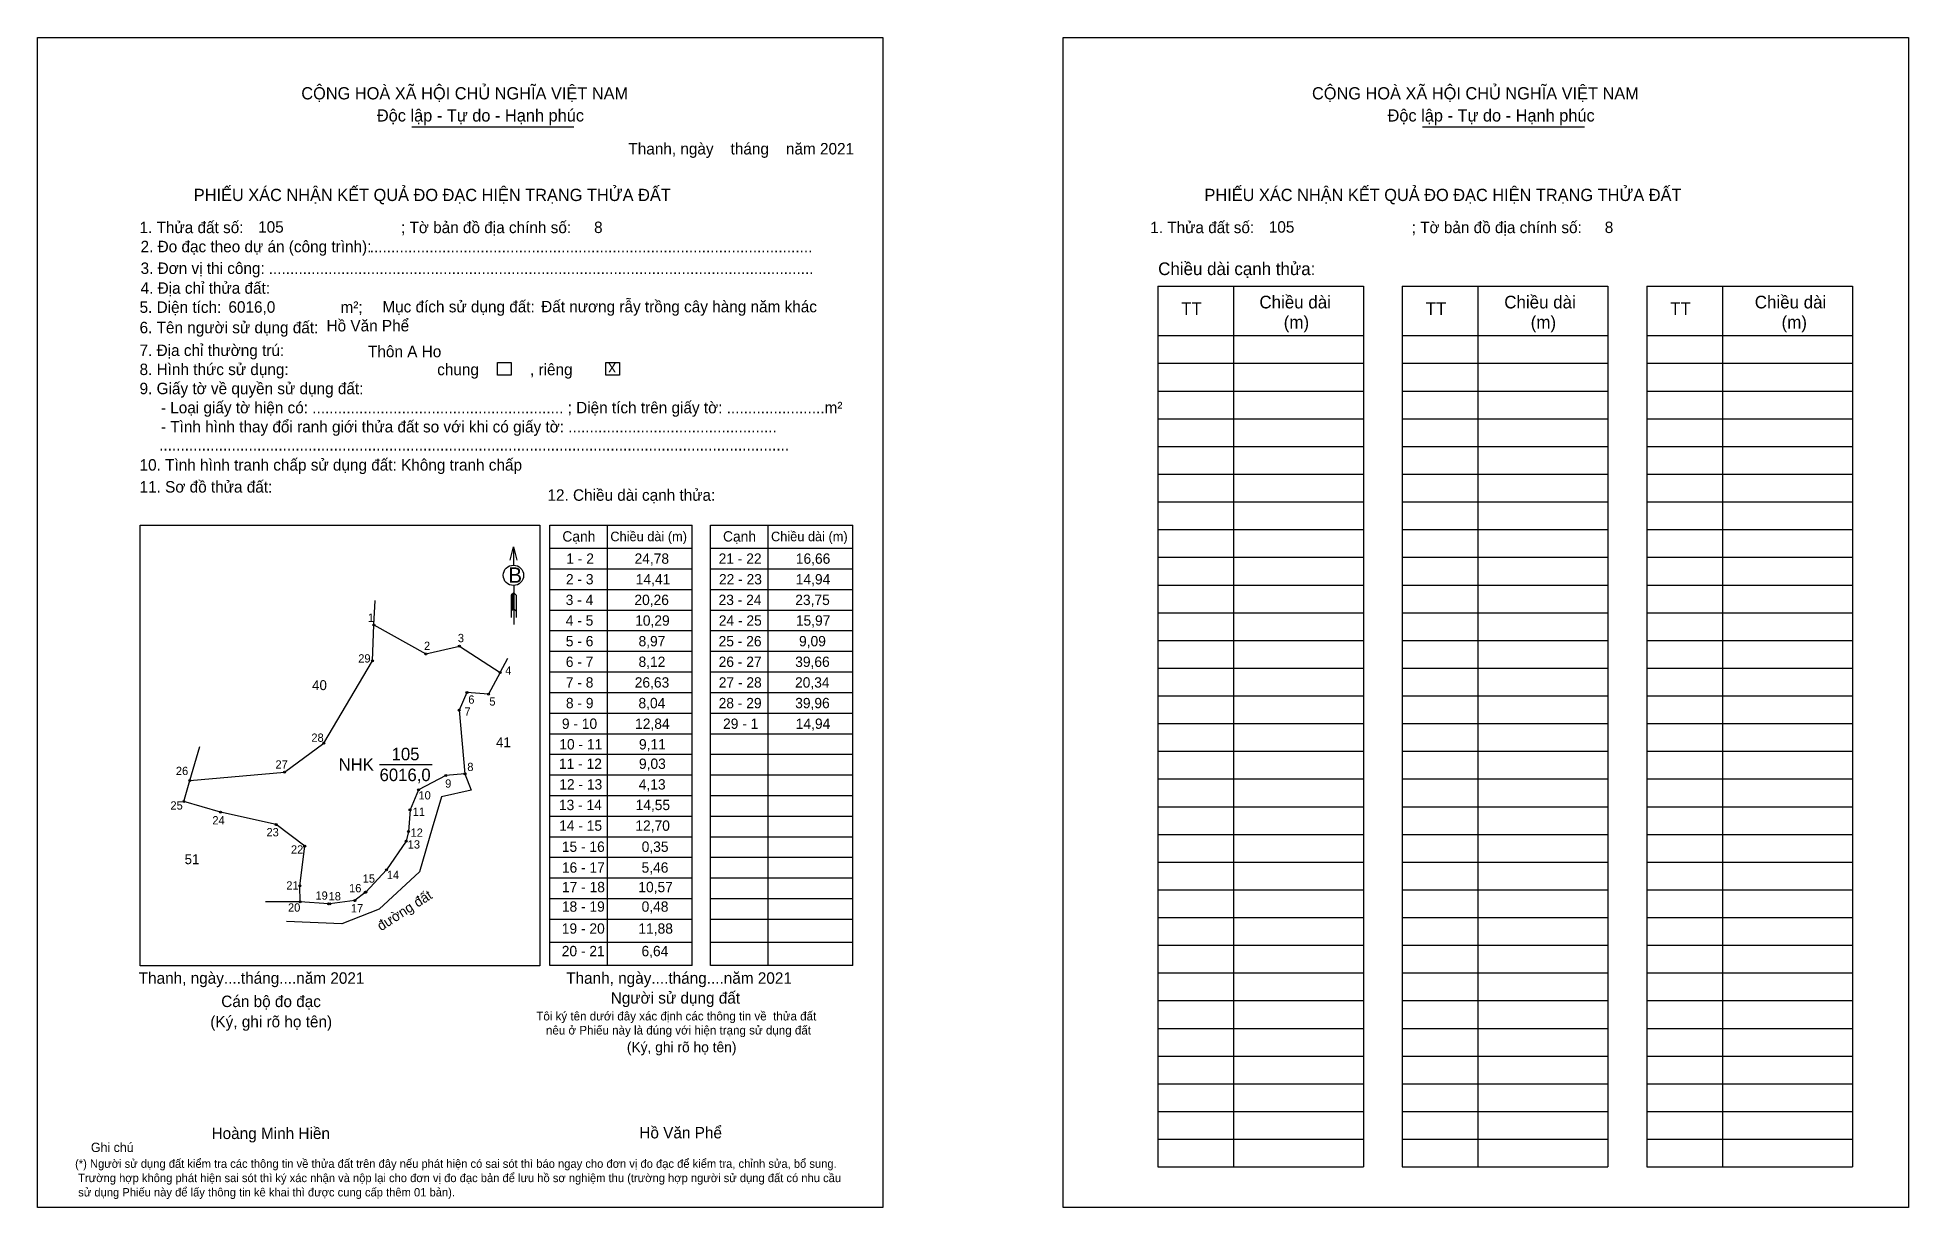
# Model space of a CAD drawing. Extents: x 544415 to 545196, y 1824354 to 1824842.
import ezdxf

# ---------------------------------------------------------------- set-up
doc = ezdxf.new("R2010")
doc.units = 0
for name, color, linetype in [('CanhThua', 7, 'Continuous'), ('kqddKhungInTrang1', 7, 'Continuous'), ('kqddKhungInTrang2', 7, 'Continuous'), ('kqddNoiDung', 7, 'Continuous'), ('kqddTemplate', 7, 'Continuous'), ('Level 1', 7, 'Continuous'), ('MocDinhThua', 7, 'Continuous'), ('NhanDiaChinhThua', 7, 'Continuous'), ('NhanTuCan', 7, 'Continuous'), ('RauThua', 7, 'Continuous'), ('SoHieuDinhThua', 7, 'Continuous')]:
    doc.layers.add(name, color=color, linetype=linetype)

msp = doc.modelspace()

# ---------------------------------------------------------------- linework, layer by layer
at = {"layer": 'CanhThua'}
for p, q in [((544554.56, 1824582.23), (544555.22, 1824597.15)), ((544555.22, 1824597.15), (544576.84, 1824585.05)), ((544534.25, 1824547.82), (544554.56, 1824582.23)), ((544576.84, 1824585.05), (544590.88, 1824588.3)), ((544590.88, 1824588.3), (544607.91, 1824577.34)), ((544607.91, 1824577.34), (544603, 1824568.29)), ((544594.06, 1824569.01), (544590.8, 1824561.57)), ((544603, 1824568.29), (544594.06, 1824569.01)), ((544590.8, 1824561.57), (544593.22, 1824535.05)), ((544517.9, 1824535.72), (544534.25, 1824547.82)), ((544478.39, 1824532.27), (544517.9, 1824535.72)), ((544475.88, 1824523.53), (544478.39, 1824532.27)), ((544573.82, 1824528.43), (544570.27, 1824520.04)), ((544585.22, 1824534.34), (544573.82, 1824528.43)), ((544593.22, 1824535.05), (544585.22, 1824534.34)), ((544491.2, 1824519.03), (544475.88, 1824523.53)), ((544570.27, 1824520.04), (544569.64, 1824511.03)), ((544514.38, 1824513.85), (544491.2, 1824519.03)), ((544526.3, 1824504.84), (544514.38, 1824513.85)), ((544524.32, 1824488.3), (544526.3, 1824504.84)), ((544568.72, 1824507.01), (544560.45, 1824495.03)), ((544569.64, 1824511.03), (544568.72, 1824507.01)), ((544524.41, 1824481.66), (544524.32, 1824488.3)), ((544560.45, 1824495.03), (544551.78, 1824485.75)), ((544536.27, 1824480.82), (544524.41, 1824481.66)), ((544536.74, 1824480.78), (544536.27, 1824480.82)), ((544547.23, 1824482.15), (544536.74, 1824480.78)), ((544551.51, 1824485.53), (544547.23, 1824482.15)), ((544551.78, 1824485.75), (544551.51, 1824485.53))]:
    msp.add_line(p, q, dxfattribs=at)
at = {"layer": 'kqddKhungInTrang1'}
msp.add_lwpolyline([(544414.72, 1824842.28), (544767.67, 1824842.28), (544767.67, 1824354.1), (544414.72, 1824354.1)], close=True, dxfattribs=at)
at = {"layer": 'kqddKhungInTrang2'}
msp.add_lwpolyline([(544842.96, 1824842.28), (545195.91, 1824842.28), (545195.91, 1824354.1), (544842.96, 1824354.1)], close=True, dxfattribs=at)
at = {"layer": 'kqddTemplate'}
for p, q in [((544571.05, 1824804.92), (544638.65, 1824804.92)), ((544993, 1824804.92), (545060.6, 1824804.92)), ((544882.47, 1824738.56), (544968.29, 1824738.56)), ((544882.47, 1824738.56), (544882.47, 1824371.06)), ((544914.05, 1824738.56), (544914.05, 1824371.06)), ((544968.29, 1824738.56), (544968.29, 1824371.06)), ((544984.55, 1824738.56), (544984.55, 1824371.06)), ((544984.55, 1824738.56), (545070.37, 1824738.56)), ((545016.13, 1824738.56), (545016.13, 1824371.06)), ((545070.37, 1824738.56), (545070.37, 1824371.06)), ((545086.63, 1824738.56), (545086.63, 1824371.06)), ((545086.63, 1824738.56), (545172.45, 1824738.56)), ((545118.22, 1824738.56), (545118.22, 1824371.06)), ((545172.45, 1824738.56), (545172.45, 1824371.06)), ((544882.47, 1824717.88), (544968.29, 1824717.88)), ((544984.55, 1824717.88), (545070.37, 1824717.88)), ((545086.63, 1824717.88), (545172.45, 1824717.88)), ((544882.47, 1824706.32), (544968.29, 1824706.32)), ((544984.55, 1824706.32), (545070.37, 1824706.32)), ((545086.63, 1824706.32), (545172.45, 1824706.32)), ((544882.47, 1824694.76), (544968.29, 1824694.76)), ((544984.55, 1824694.76), (545070.37, 1824694.76)), ((545086.63, 1824694.76), (545172.45, 1824694.76)), ((544882.47, 1824683.2), (544968.29, 1824683.2)), ((544984.55, 1824683.2), (545070.37, 1824683.2)), ((545086.63, 1824683.2), (545172.45, 1824683.2)), ((544882.47, 1824671.64), (544968.29, 1824671.64)), ((544984.55, 1824671.64), (545070.37, 1824671.64)), ((545086.63, 1824671.63), (545172.45, 1824671.63)), ((544882.47, 1824660.08), (544968.29, 1824660.08)), ((544984.55, 1824660.07), (545070.37, 1824660.07)), ((545086.63, 1824660.07), (545172.45, 1824660.07)), ((544882.47, 1824648.51), (544968.29, 1824648.51)), ((544984.55, 1824648.51), (545070.37, 1824648.51)), ((545086.63, 1824648.51), (545172.45, 1824648.51)), ((544628.67, 1824638.84), (544688.13, 1824638.84)), ((544628.67, 1824455.14), (544628.67, 1824638.84)), ((544652.58, 1824638.84), (544652.58, 1824455.14)), ((544688.13, 1824455.14), (544688.13, 1824638.84)), ((544695.74, 1824638.84), (544755.2, 1824638.84)), ((544695.74, 1824455.14), (544695.74, 1824638.84)), ((544719.65, 1824638.84), (544719.65, 1824455.14)), ((544755.2, 1824455.14), (544755.2, 1824638.84)), ((544882.47, 1824636.95), (544968.29, 1824636.95)), ((544984.55, 1824636.95), (545070.37, 1824636.95)), ((545086.63, 1824636.95), (545172.45, 1824636.95)), ((544613.52, 1824629.81), (544613.53, 1824622.11)), ((544628.67, 1824629.23), (544688.13, 1824629.23)), ((544695.74, 1824629.23), (544755.2, 1824629.23)), ((544882.47, 1824625.39), (544968.29, 1824625.39)), ((544984.55, 1824625.39), (545070.37, 1824625.39)), ((545086.63, 1824625.39), (545172.45, 1824625.39)), ((544613.55, 1824613.63), (544613.57, 1824597.41)), ((544628.67, 1824620.62), (544688.13, 1824620.62)), ((544695.74, 1824620.62), (544755.2, 1824620.62)), ((544882.47, 1824613.83), (544968.29, 1824613.83)), ((544984.55, 1824613.83), (545070.37, 1824613.83)), ((545086.63, 1824613.83), (545172.45, 1824613.83)), ((544613.55, 1824610.52), (544612.56, 1824609.58)), ((544613.55, 1824610.08), (544612.56, 1824609.14)), ((544613.55, 1824609.64), (544612.56, 1824608.69)), ((544612.56, 1824609.58), (544612.56, 1824600.27)), ((544613.55, 1824609.2), (544612.56, 1824608.25)), ((544613.55, 1824608.76), (544612.56, 1824607.81)), ((544613.56, 1824608.32), (544612.56, 1824607.37)), ((544613.56, 1824607.88), (544612.56, 1824606.93)), ((544613.56, 1824607.44), (544612.56, 1824606.49)), ((544613.56, 1824607), (544612.56, 1824606.05)), ((544613.56, 1824606.56), (544612.56, 1824605.61)), ((544613.56, 1824606.12), (544612.56, 1824605.17)), ((544613.56, 1824605.68), (544612.56, 1824604.73)), ((544613.55, 1824610.52), (544614.56, 1824609.58)), ((544614.56, 1824609.58), (544614.56, 1824600.27)), ((544628.67, 1824612.01), (544688.13, 1824612.01)), ((544695.74, 1824612.01), (544755.2, 1824612.01)), ((544613.56, 1824605.24), (544612.56, 1824604.29)), ((544613.56, 1824604.8), (544612.56, 1824603.85)), ((544613.56, 1824604.36), (544612.56, 1824603.41)), ((544613.56, 1824603.92), (544612.56, 1824602.97)), ((544613.56, 1824603.92), (544614.56, 1824602.97)), ((544628.67, 1824603.4), (544688.13, 1824603.4)), ((544695.74, 1824603.4), (544755.2, 1824603.4)), ((544882.47, 1824602.27), (544968.29, 1824602.27)), ((544984.55, 1824602.27), (545070.37, 1824602.27)), ((545086.63, 1824602.27), (545172.45, 1824602.27)), ((544628.67, 1824594.79), (544688.13, 1824594.79)), ((544695.74, 1824594.79), (544755.2, 1824594.79)), ((544882.47, 1824590.71), (544968.29, 1824590.71)), ((544984.55, 1824590.71), (545070.37, 1824590.71)), ((545086.63, 1824590.71), (545172.45, 1824590.71)), ((544628.67, 1824586.18), (544688.13, 1824586.18)), ((544695.74, 1824586.18), (544755.2, 1824586.18)), ((544628.67, 1824577.58), (544688.13, 1824577.58)), ((544695.74, 1824577.58), (544755.2, 1824577.58)), ((544882.47, 1824579.15), (544968.29, 1824579.15)), ((544984.55, 1824579.15), (545070.37, 1824579.15)), ((545086.63, 1824579.15), (545172.45, 1824579.15)), ((544628.67, 1824568.97), (544688.13, 1824568.97)), ((544695.74, 1824568.97), (544755.2, 1824568.97)), ((544882.47, 1824567.59), (544968.29, 1824567.59)), ((544984.55, 1824567.59), (545070.37, 1824567.59)), ((545086.63, 1824567.59), (545172.45, 1824567.59)), ((544628.67, 1824560.36), (544688.13, 1824560.36)), ((544695.74, 1824560.36), (544755.2, 1824560.36)), ((544628.67, 1824551.75), (544688.13, 1824551.75)), ((544695.74, 1824551.75), (544755.2, 1824551.75)), ((544882.47, 1824556.03), (544968.29, 1824556.03)), ((544984.55, 1824556.03), (545070.37, 1824556.03)), ((545086.63, 1824556.03), (545172.45, 1824556.03)), ((544688.13, 1824543.14), (544628.67, 1824543.14)), ((544755.2, 1824543.14), (544695.74, 1824543.14)), ((544882.47, 1824544.47), (544968.29, 1824544.47)), ((544984.55, 1824544.47), (545070.37, 1824544.47)), ((545086.63, 1824544.47), (545172.45, 1824544.47)), ((544688.13, 1824534.53), (544628.67, 1824534.53)), ((544755.2, 1824534.53), (544695.74, 1824534.53)), ((544882.47, 1824532.91), (544968.29, 1824532.91)), ((544984.55, 1824532.91), (545070.37, 1824532.91)), ((545086.63, 1824532.91), (545172.45, 1824532.91)), ((544688.13, 1824525.92), (544628.67, 1824525.92)), ((544755.2, 1824525.92), (544695.74, 1824525.92)), ((544882.47, 1824521.35), (544968.29, 1824521.35)), ((544984.55, 1824521.35), (545070.37, 1824521.35)), ((545086.63, 1824521.35), (545172.45, 1824521.35)), ((544688.13, 1824517.31), (544628.67, 1824517.31)), ((544755.2, 1824517.31), (544695.74, 1824517.31)), ((544688.13, 1824508.7), (544628.67, 1824508.7)), ((544755.2, 1824508.7), (544695.74, 1824508.7)), ((544882.47, 1824509.79), (544968.29, 1824509.79)), ((544984.55, 1824509.78), (545070.37, 1824509.78)), ((545086.63, 1824509.78), (545172.45, 1824509.78)), ((544688.13, 1824500.09), (544628.67, 1824500.09)), ((544755.2, 1824500.09), (544695.74, 1824500.09)), ((544882.47, 1824498.22), (544968.29, 1824498.22)), ((544984.55, 1824498.22), (545070.37, 1824498.22)), ((545086.63, 1824498.22), (545172.45, 1824498.22)), ((544688.13, 1824491.48), (544628.67, 1824491.48)), ((544755.2, 1824491.48), (544695.74, 1824491.48)), ((544688.13, 1824482.88), (544628.67, 1824482.88)), ((544755.2, 1824482.88), (544695.74, 1824482.88)), ((544882.47, 1824486.66), (544968.29, 1824486.66)), ((544984.55, 1824486.66), (545070.37, 1824486.66)), ((545086.63, 1824486.66), (545172.45, 1824486.66)), ((544688.13, 1824474.27), (544628.67, 1824474.27)), ((544755.2, 1824474.27), (544695.74, 1824474.27)), ((544882.47, 1824475.1), (544968.29, 1824475.1)), ((544984.55, 1824475.1), (545070.37, 1824475.1)), ((545086.63, 1824475.1), (545172.45, 1824475.1)), ((544688.13, 1824464.7), (544628.67, 1824464.7)), ((544755.2, 1824464.7), (544695.74, 1824464.7)), ((544882.47, 1824463.54), (544968.29, 1824463.54)), ((544984.55, 1824463.54), (545070.37, 1824463.54)), ((545086.63, 1824463.54), (545172.45, 1824463.54)), ((544688.13, 1824455.14), (544628.67, 1824455.14)), ((544755.2, 1824455.14), (544695.74, 1824455.14)), ((544882.47, 1824451.98), (544968.29, 1824451.98)), ((544984.55, 1824451.98), (545070.37, 1824451.98)), ((545086.63, 1824451.98), (545172.45, 1824451.98)), ((544882.47, 1824440.42), (544968.29, 1824440.42)), ((544984.55, 1824440.42), (545070.37, 1824440.42)), ((545086.63, 1824440.42), (545172.45, 1824440.42)), ((544882.47, 1824428.86), (544968.29, 1824428.86)), ((544984.55, 1824428.86), (545070.37, 1824428.86)), ((545086.63, 1824428.86), (545172.45, 1824428.86)), ((544882.47, 1824417.3), (544968.29, 1824417.3)), ((544984.55, 1824417.3), (545070.37, 1824417.3)), ((545086.63, 1824417.3), (545172.45, 1824417.3)), ((544882.47, 1824405.74), (544968.29, 1824405.74)), ((544984.55, 1824405.74), (545070.37, 1824405.74)), ((545086.63, 1824405.74), (545172.45, 1824405.74)), ((544882.47, 1824394.18), (544968.29, 1824394.18)), ((544984.55, 1824394.18), (545070.37, 1824394.18)), ((545086.63, 1824394.18), (545172.45, 1824394.18)), ((544882.47, 1824382.62), (544968.29, 1824382.62)), ((544984.55, 1824382.62), (545070.37, 1824382.62)), ((545086.63, 1824382.62), (545172.45, 1824382.62)), ((544882.47, 1824371.06), (544968.29, 1824371.06)), ((544984.55, 1824371.06), (545070.37, 1824371.06)), ((545086.63, 1824371.06), (545172.45, 1824371.06))]:
    msp.add_line(p, q, dxfattribs=at)
for points in [[(544606.83, 1824706.7), (544612.57, 1824706.7), (544612.57, 1824701.35), (544606.83, 1824701.35)], [(544652, 1824706.7), (544657.74, 1824706.7), (544657.74, 1824701.35), (544652, 1824701.35)], [(544457.66, 1824638.84), (544624.44, 1824638.84), (544624.44, 1824454.97), (544457.66, 1824454.97)]]:
    msp.add_lwpolyline(points, close=True, dxfattribs=at)
msp.add_lwpolyline([(544612.13, 1824624.23), (544613.52, 1824629.81), (544614.92, 1824624.24)], dxfattribs=at)
msp.add_circle((544613.44, 1824617.87), 4.24, dxfattribs=at)
at = {"layer": 'Level 1'}
for p, q in [((544607.91, 1824577.34), (544611.13, 1824583.27)), ((544524.41, 1824481.66), (544509.9, 1824481.66))]:
    msp.add_line(p, q, dxfattribs=at)
msp.add_lwpolyline([(544593.22, 1824535.05), (544595.79, 1824528.21), (544583.44, 1824525.46), (544579.57, 1824512.33), (544574.2, 1824494.15), (544557.34, 1824478.64), (544541.83, 1824472.51), (544518.67, 1824473.39)], dxfattribs=at)
at = {"layer": 'MocDinhThua'}
for centre in [(544555.22, 1824597.15), (544554.56, 1824582.23), (544576.84, 1824585.05), (544590.88, 1824588.3), (544607.91, 1824577.34), (544594.06, 1824569.01), (544603, 1824568.29), (544590.8, 1824561.57), (544534.25, 1824547.82), (544517.9, 1824535.72), (544593.22, 1824535.05), (544478.39, 1824532.27), (544573.82, 1824528.43), (544585.22, 1824534.34), (544475.88, 1824523.53), (544491.2, 1824519.03), (544570.27, 1824520.04), (544514.38, 1824513.85), (544526.3, 1824504.84), (544568.72, 1824507.01), (544569.64, 1824511.03), (544524.32, 1824488.3), (544560.45, 1824495.03), (544524.41, 1824481.66), (544536.27, 1824480.82), (544536.74, 1824480.78), (544547.23, 1824482.15), (544551.51, 1824485.53), (544551.78, 1824485.75)]:
    msp.add_circle(centre, 0.415, dxfattribs=at)
at = {"layer": 'NhanDiaChinhThua'}
msp.add_line((544557.57, 1824538.97), (544579.48, 1824538.97), dxfattribs=at)
at = {"layer": 'RauThua'}
for p, q in [((544555.22, 1824597.15), (544555.68, 1824607.38)), ((544478.39, 1824532.27), (544482.5, 1824546.52))]:
    msp.add_line(p, q, dxfattribs=at)

# ---------------------------------------------------------------- texts
at = {"layer": 'kqddNoiDung'}
for s, height, p in [('Thanh, ngày    tháng    năm 2021  ', 4.7828, (544661.45, 1824793.46)), ('105', 4.783, (544506.86, 1824760.82)), ('8', 4.78, (544647.12, 1824760.67)), ('105', 4.783, (544928.81, 1824760.82)), ('8', 4.78, (545069.07, 1824760.67)), ('........................................................................................................', 4.78278, (544553.46, 1824752.58)), ('................................................................................................................................', 4.78278, (544511.28, 1824743.52)), ('6016,0', 4.783, (544494.47, 1824727.43)), ('Đất nương rẫy trồng cây hàng năm khác', 4.7828, (544625.03, 1824727.61)), ('Hồ Văn Phể', 4.783, (544535.43, 1824719.65)), ('Thôn A Ho', 4.783, (544552.76, 1824708.87)), ('x', 4.78, (544653.05, 1824702.59)), ('1 - 2', 4.305, (544635.54, 1824622.7)), ('24,78', 4.305, (544664.02, 1824622.7)), ('21 - 22', 4.305, (544699.13, 1824622.7)), ('16,66', 4.305, (544731.34, 1824622.7)), ('2 - 3', 4.305, (544635.37, 1824614.09)), ('14,41', 4.305, (544664.53, 1824614.09)), ('22 - 23', 4.305, (544699.26, 1824614.09)), ('14,94', 4.305, (544731.32, 1824614.09)), ('3 - 4', 4.305, (544635.27, 1824605.48)), ('20,26', 4.305, (544663.96, 1824605.48)), ('23 - 24', 4.305, (544699.1, 1824605.48)), ('23,75', 4.305, (544731.12, 1824605.48)), ('4 - 5', 4.305, (544635.29, 1824596.87)), ('10,29', 4.305, (544664.28, 1824596.87)), ('24 - 25', 4.305, (544699.2, 1824596.87)), ('15,97', 4.305, (544731.36, 1824596.87)), ('5 - 6', 4.305, (544635.31, 1824588.26)), ('8,97', 4.305, (544665.69, 1824588.26)), ('25 - 26', 4.305, (544699.12, 1824588.26)), ('9,09', 4.305, (544732.69, 1824588.26)), ('6 - 7', 4.305, (544635.31, 1824579.65)), ('8,12', 4.305, (544665.68, 1824579.65)), ('26 - 27', 4.305, (544699.14, 1824579.65)), ('39,66', 4.305, (544731.09, 1824579.65)), ('7 - 8', 4.305, (544635.33, 1824571.04)), ('26,63', 4.305, (544664.1, 1824571.04)), ('27 - 28', 4.305, (544699.18, 1824571.04)), ('20,34', 4.305, (544731.02, 1824571.04)), ('8 - 9', 4.305, (544635.36, 1824562.43)), ('8,04', 4.305, (544665.66, 1824562.43)), ('28 - 29', 4.305, (544699.13, 1824562.43)), ('39,96', 4.305, (544731.09, 1824562.43)), ('9 - 10', 4.305, (544633.68, 1824553.82)), ('12,84', 4.305, (544664.25, 1824553.82)), ('29 - 1', 4.305, (544700.97, 1824553.82)), ('14,94', 4.305, (544731.32, 1824553.82)), ('10 - 11', 4.305, (544632.61, 1824545.22)), ('9,11', 4.305, (544665.87, 1824545.22)), ('11 - 12', 4.305, (544632.46, 1824537.12)), ('9,03', 4.305, (544665.85, 1824537.12)), ('12 - 13', 4.305, (544632.59, 1824528.51)), ('4,13', 4.305, (544665.78, 1824528.51)), ('13 - 14', 4.305, (544632.44, 1824519.91)), ('14,55', 4.305, (544664.45, 1824519.91)), ('14 - 15', 4.305, (544632.54, 1824511.3)), ('12,70', 4.305, (544664.36, 1824511.3)), ('15 - 16', 4.305, (544633.66, 1824502.5)), ('0,35', 4.305, (544667, 1824502.5)), ('16 - 17', 4.305, (544633.68, 1824493.81)), ('5,46', 4.305, (544666.95, 1824493.81)), ('17 - 18', 4.305, (544633.72, 1824485.67)), ('10,57', 4.305, (544665.6, 1824485.67)), ('18 - 19', 4.305, (544633.67, 1824477.53)), ('0,48', 4.305, (544666.97, 1824477.53)), ('19 - 20', 4.305, (544633.65, 1824468.37)), ('11,88', 4.305, (544665.64, 1824468.37)), ('20 - 21', 4.305, (544633.62, 1824458.96)), ('6,64', 4.305, (544666.92, 1824458.96)), ('Thanh, ngày....tháng....năm 2021', 4.7828, (544457.01, 1824447.47)), ('Thanh, ngày....tháng....năm 2021', 4.7828, (544635.48, 1824447.47)), ('Hồ Văn Phể', 4.783, (544666.02, 1824382.96))]:
    msp.add_text(s, height=height, dxfattribs=at).set_placement(p)
at = {"layer": 'kqddTemplate'}
for s, height, p in [('CỘNG HOÀ XÃ HỘI CHỦ NGHĨA VIỆT NAM', 5.1016, (544524.89, 1824816.43)), ('CỘNG HOÀ XÃ HỘI CHỦ NGHĨA VIỆT NAM', 5.1016, (544946.84, 1824816.43)), ('Độc lập - Tự do - Hạnh phúc', 5.1016, (544556.44, 1824807.2)), ('Độc lập - Tự do - Hạnh phúc', 5.1016, (544978.39, 1824807.2)), ('PHIẾU XÁC NHẬN KẾT QUẢ ĐO ĐẠC HIỆN TRẠNG THỬA ĐẤT', 5.1016, (544480.01, 1824774.03)), ('PHIẾU XÁC NHẬN KẾT QUẢ ĐO ĐẠC HIỆN TRẠNG THỬA ĐẤT', 5.1016, (544901.96, 1824774.03)), ('1. Thửa đất số:                                     ; Tờ bản đồ địa chính số:', 4.7828, (544457.37, 1824760.63)), ('1. Thửa đất số:                                     ; Tờ bản đồ địa chính số:', 4.7828, (544879.32, 1824760.63)), ('2. Đo đạc theo dự án (công trình): ', 4.7828, (544457.79, 1824752.66)), ('3. Đơn vị thi công: ', 4.7828, (544457.79, 1824743.61)), ('Chiều dài cạnh thửa:', 5.2849, (544882.62, 1824743.13)), ('4. Địa chỉ thửa đất:', 4.7828, (544457.79, 1824735.34)), ('5. Diện tích:                            m²; ', 4.7828, (544457.37, 1824727.37)), ('Mục đích sử dụng đất:', 4.7828, (544558.73, 1824727.57)), ('TT', 5.285, (544892.22, 1824726.5)), ('Chiều dài', 5.285, (544924.89, 1824729.23)), ('TT', 5.285, (544994.3, 1824726.5)), ('Chiều dài', 5.285, (545027.12, 1824729.23)), ('TT', 5.285, (545096.38, 1824726.5)), ('Chiều dài', 5.285, (545131.7, 1824729.23)), ('6. Tên người sử dụng đất:', 4.7828, (544457.37, 1824718.87)), ('(m)', 5.285, (544935.04, 1824720.83)), ('(m)', 5.285, (545038.15, 1824720.83)), ('(m)', 5.285, (545142.89, 1824720.83)), ('7. Địa chỉ thường trú:', 4.7828, (544457.37, 1824709.38)), ('8. Hình thức sử dụng:', 4.7828, (544457.37, 1824701.41)), ('chung            , riêng', 4.7828, (544581.62, 1824701.36)), ('9. Giấy tờ về quyền sử dụng đất:', 4.7828, (544457.37, 1824693.44)), ('     - Loại giấy tờ hiện có: ........................................................... ; Diện tích trên giấy tờ: .......................m²', 4.78278, (544457.37, 1824685.47)), ('     - Tình hình thay đổi ranh giới thửa đất so với khi có giấy tờ: .................................................', 4.78278, (544457.37, 1824677.5)), ('....................................................................................................................................................', 4.78278, (544465.55, 1824669.93)), ('10. Tình hình tranh chấp sử dụng đất: Không tranh chấp', 4.7828, (544457.37, 1824661.56)), ('11. Sơ đồ thửa đất:', 4.7828, (544457.37, 1824652.4)), ('12. Chiều dài cạnh thửa:', 4.7828, (544627.66, 1824648.97)), ('Cạnh', 4.305, (544633.89, 1824631.96)), ('Chiều dài (m)', 3.9857, (544653.92, 1824632.1)), ('Cạnh', 4.305, (544700.96, 1824631.96)), ('Chiều dài (m)', 3.9857, (544721, 1824632.1)), ('B', 6.38, (544611.34, 1824614.79)), ('Cán bộ đo đạc', 4.7828, (544491.47, 1824437.74)), ('Người sử dụng đất', 4.7828, (544654.07, 1824439.18)), ('(Ký, ghi rõ họ tên)', 4.7828, (544486.9, 1824429.29)), ('Tôi ký tên dưới đây xác định các thông tin về  thửa đất ', 3.6158, (544623, 1824432.17)), ('nêu ở Phiếu này là đúng với hiện trạng sử dụng đất', 3.6158, (544627.03, 1824426.29)), ('(Ký, ghi rõ họ tên)', 4.3045, (544660.81, 1824418.9)), ('Hoàng Minh Hiền', 4.7828, (544487.43, 1824382.69)), ('Ghi chú', 3.874, (544437.04, 1824377.28)), ('(*) Người sử dụng đất kiểm tra các thông tin về thửa đất trên đây nếu phát hiện có sai sót thì báo ngay cho đơn vị đo đạc để kiểm tra, chỉnh sửa, bổ sung.', 3.48665, (544430.45, 1824370.68)), (' Trường hợp không phát hiện sai sót thì ký xác nhận và nộp lại cho đơn vị đo đạc bản để lưu hồ sơ nghiệm thu (trường hợp người sử dụng đất có nhu cầu', 3.48665, (544430.45, 1824364.71)), (' sử dụng Phiếu này để lấy thông tin kê khai thì được cung cấp thêm 01 bản).', 3.4866, (544430.45, 1824358.74))]:
    msp.add_text(s, height=height, dxfattribs=at).set_placement(p)
at = {"layer": 'NhanDiaChinhThua'}
for s, p in [('105', (544562.6, 1824540.71)), ('NHK', (544540.47, 1824536.36)), ('6016,0', (544557.57, 1824532.02))]:
    msp.add_text(s, height=5.212, dxfattribs=at).set_placement(p)
at = {"layer": 'NhanTuCan'}
for s, p in [('40', (544529.4, 1824569.98)), ('41', (544606.2, 1824546.15)), ('51', (544476.18, 1824497.36))]:
    msp.add_text(s, height=4.152, dxfattribs=at).set_placement(p)
msp.add_text('đường đất', height=4.152, rotation=32.79301, dxfattribs=at).set_placement((544558.21, 1824469.33))
at = {"layer": 'SoHieuDinhThua'}
for s, p in [('1', (544552.64, 1824598.44)), ('2', (544576.12, 1824586.74)), ('3', (544590.24, 1824589.98)), ('29', (544548.66, 1824581.48)), ('4', (544610.04, 1824576.47)), ('6', (544594.6, 1824564.31)), ('5', (544603.4, 1824563.52)), ('7', (544592.98, 1824559.29)), ('28', (544529.09, 1824548.41)), ('26', (544472.52, 1824534.54)), ('27', (544514.1, 1824537.23)), ('8', (544594.19, 1824536.21)), ('10', (544573.79, 1824524.35)), ('9', (544584.95, 1824529.29)), ('25', (544470.25, 1824520.14)), ('11', (544571.39, 1824517.5)), ('24', (544487.76, 1824513.95)), ('23', (544510.34, 1824508.98)), ('12', (544570.5, 1824508.79)), ('22', (544520.56, 1824501.76)), ('13', (544569.31, 1824503.88)), ('21', (544518.62, 1824486.75)), ('16', (544544.83, 1824485.62)), ('15', (544550.52, 1824489.64)), ('14', (544560.57, 1824491.13)), ('20', (544519.33, 1824477.56)), ('19', (544530.79, 1824482.54)), ('18', (544536.27, 1824482.25)), ('17', (544545.58, 1824477.23))]:
    msp.add_text(s, height=3.46, dxfattribs=at).set_placement(p)

doc.saveas('drawing.dxf')
